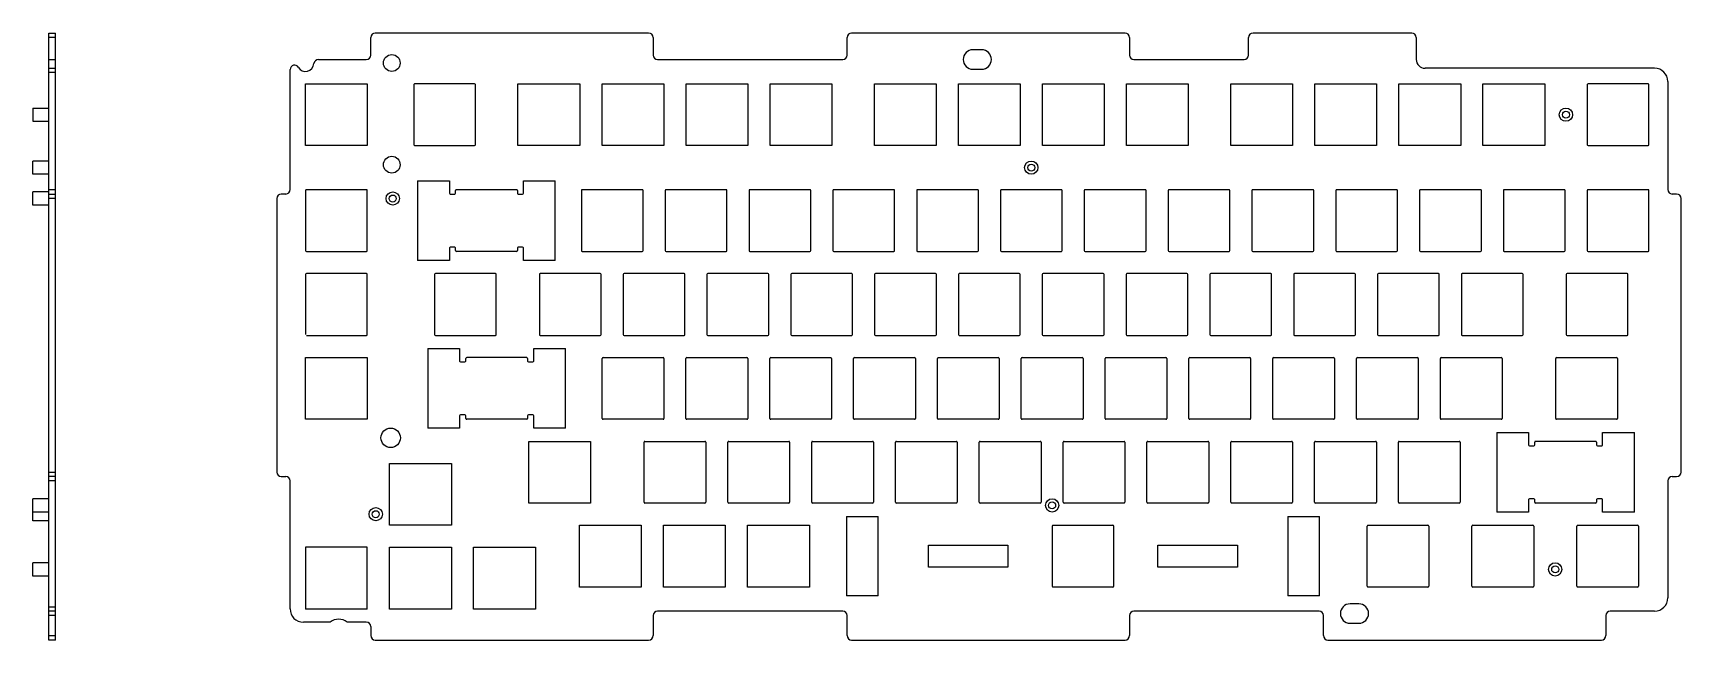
# Model space of a CAD drawing. Header units: millimetres. Extents: x -700 to 80, y 71 to 208.
# Drawn here: x -293.7 to 79.9, y 70.8 to 208.3 of the extents above; entities that cross this region are included whole.
import ezdxf

# ---------------------------------------------------------------- set-up
doc = ezdxf.new("R2010")
doc.units = ezdxf.units.MM
doc.header["$LTSCALE"] = 16.335
doc.layers.get('0').update_dxf_attribs({"linetype": 'CONTINUOUS'})

msp = doc.modelspace()

# ---------------------------------------------------------------- linework, layer by layer
at = {"color": 7, "linetype": 'Continuous'}
for p, q in [((-290.09, 70.76), (-290.09, 208.26)), ((-290.09, 208.26), (-288.59, 208.26)), ((-288.59, 207.26), (-290.09, 207.26)), ((-288.59, 70.76), (-288.59, 208.26)), ((-217.13, 203.26), (-217.13, 207.26)), ((-154.13, 208.26), (-216.13, 208.26)), ((-153.13, 207.26), (-153.13, 203.26)), ((-109.13, 203.26), (-109.13, 207.26)), ((-46.13, 208.26), (-108.13, 208.26)), ((-45.13, 207.26), (-45.13, 203.26)), ((-18.13, 203.26), (-18.13, 207.26)), ((18.87, 208.26), (-17.13, 208.26)), ((19.87, 207.26), (19.87, 202.28)), ((-290.09, 202.28), (-288.59, 202.28)), ((-229, 202.26), (-218.13, 202.26)), ((-152.13, 202.26), (-110.13, 202.26)), ((-78.63, 204.46), (-80.63, 204.46)), ((-44.13, 202.26), (-19.13, 202.26)), ((-290.09, 200.28), (-288.59, 200.28)), ((-288.59, 199.28), (-290.09, 199.28)), ((-235.4, 172.79), (-235.4, 200)), ((-80.63, 200.06), (-78.63, 200.06)), ((73.9, 200.28), (21.87, 200.28)), ((-231.9, 196.76), (-217.9, 196.76)), ((-231.9, 182.76), (-231.9, 196.76)), ((-217.9, 196.76), (-217.9, 182.76)), ((-207.37, 196.56), (-207.37, 182.96)), ((-193.57, 196.76), (-207.17, 196.76)), ((-193.37, 182.96), (-193.37, 196.56)), ((-183.75, 196.76), (-169.75, 196.76)), ((-183.75, 182.76), (-183.75, 196.76)), ((-169.75, 196.76), (-169.75, 182.76)), ((-164.7, 196.76), (-150.7, 196.76)), ((-164.7, 182.76), (-164.7, 196.76)), ((-150.7, 196.76), (-150.7, 182.76)), ((-145.65, 196.76), (-131.65, 196.76)), ((-145.65, 182.76), (-145.65, 196.76)), ((-131.65, 196.76), (-131.65, 182.76)), ((-126.6, 182.76), (-126.6, 196.76)), ((-126.6, 196.76), (-112.6, 196.76)), ((-112.6, 196.76), (-112.6, 182.76)), ((-102.96, 182.76), (-102.96, 196.76)), ((-102.96, 196.76), (-88.96, 196.76)), ((-88.96, 196.76), (-88.96, 182.76)), ((-83.91, 182.76), (-83.91, 196.76)), ((-83.91, 196.76), (-69.91, 196.76)), ((-69.91, 196.76), (-69.91, 182.76)), ((-64.86, 182.76), (-64.86, 196.76)), ((-64.86, 196.76), (-50.86, 196.76)), ((-50.86, 196.76), (-50.86, 182.76)), ((-45.81, 182.76), (-45.81, 196.76)), ((-45.81, 196.76), (-31.81, 196.76)), ((-31.81, 196.76), (-31.81, 182.76)), ((-22.15, 182.76), (-22.15, 196.76)), ((-22.15, 196.76), (-8.15, 196.76)), ((-8.15, 196.76), (-8.15, 182.76)), ((-3.1, 182.76), (-3.1, 196.76)), ((-3.1, 196.76), (10.9, 196.76)), ((10.9, 196.76), (10.9, 182.76)), ((15.95, 182.76), (15.95, 196.76)), ((15.95, 196.76), (29.95, 196.76)), ((29.95, 196.76), (29.95, 182.76)), ((35, 182.76), (35, 196.76)), ((35, 196.76), (49, 196.76)), ((49, 196.76), (49, 182.76)), ((58.63, 196.56), (58.63, 182.96)), ((72.43, 196.76), (58.83, 196.76)), ((72.63, 182.96), (72.63, 196.56)), ((76.9, 197.28), (76.9, 172.79)), ((-293.69, 191.26), (-293.69, 188.26)), ((-293.69, 191.26), (-290.09, 191.26)), ((-293.69, 188.26), (-290.09, 188.26)), ((-217.9, 182.76), (-231.9, 182.76)), ((-207.17, 182.76), (-193.57, 182.76)), ((-169.75, 182.76), (-183.75, 182.76)), ((-150.7, 182.76), (-164.7, 182.76)), ((-131.65, 182.76), (-145.65, 182.76)), ((-112.6, 182.76), (-126.6, 182.76)), ((-88.96, 182.76), (-102.96, 182.76)), ((-69.91, 182.76), (-83.91, 182.76)), ((-50.86, 182.76), (-64.86, 182.76)), ((-31.81, 182.76), (-45.81, 182.76)), ((-8.15, 182.76), (-22.15, 182.76)), ((10.9, 182.76), (-3.1, 182.76)), ((29.95, 182.76), (15.95, 182.76)), ((49, 182.76), (35, 182.76)), ((58.83, 182.76), (72.43, 182.76)), ((-293.69, 176.26), (-293.69, 179.26)), ((-290.09, 179.26), (-293.69, 179.26)), ((-290.09, 176.26), (-293.69, 176.26)), ((-293.69, 169.26), (-293.69, 172.26)), ((-290.09, 172.26), (-293.69, 172.26)), ((-290.09, 172.79), (-288.59, 172.79)), ((-231.9, 172.56), (-231.9, 158.96)), ((-218.1, 172.76), (-231.7, 172.76)), ((-217.9, 158.96), (-217.9, 172.56)), ((-206.49, 174.76), (-206.49, 156.76)), ((-206.49, 174.76), (-199.29, 174.76)), ((-199.29, 174.76), (-199.29, 171.96)), ((-197.89, 171.96), (-197.89, 172.56)), ((-184.09, 172.76), (-197.69, 172.76)), ((-183.89, 172.56), (-183.89, 171.96)), ((-182.49, 171.96), (-182.49, 174.76)), ((-182.49, 174.76), (-175.29, 174.76)), ((-175.29, 156.76), (-175.29, 174.76)), ((-169.37, 172.56), (-169.37, 158.96)), ((-155.57, 172.76), (-169.17, 172.76)), ((-155.37, 158.96), (-155.37, 172.56)), ((-150.37, 172.56), (-150.37, 158.96)), ((-136.57, 172.76), (-150.17, 172.76)), ((-136.37, 158.96), (-136.37, 172.56)), ((-131.37, 172.56), (-131.37, 158.96)), ((-117.57, 172.76), (-131.17, 172.76)), ((-117.37, 158.96), (-117.37, 172.56)), ((-112.37, 172.56), (-112.37, 158.96)), ((-98.57, 172.76), (-112.17, 172.76)), ((-98.37, 158.96), (-98.37, 172.56)), ((-93.37, 172.56), (-93.37, 158.96)), ((-79.57, 172.76), (-93.17, 172.76)), ((-79.37, 158.96), (-79.37, 172.56)), ((-74.37, 172.56), (-74.37, 158.96)), ((-60.57, 172.76), (-74.17, 172.76)), ((-60.37, 158.96), (-60.37, 172.56)), ((-55.37, 172.56), (-55.37, 158.96)), ((-41.57, 172.76), (-55.17, 172.76)), ((-41.37, 158.96), (-41.37, 172.56)), ((-36.37, 172.56), (-36.37, 158.96)), ((-22.57, 172.76), (-36.17, 172.76)), ((-22.37, 158.96), (-22.37, 172.56)), ((-17.37, 172.56), (-17.37, 158.96)), ((-3.57, 172.76), (-17.17, 172.76)), ((-3.37, 158.96), (-3.37, 172.56)), ((1.63, 172.56), (1.63, 158.96)), ((15.43, 172.76), (1.83, 172.76)), ((15.63, 158.96), (15.63, 172.56)), ((20.63, 172.56), (20.63, 158.96)), ((34.43, 172.76), (20.83, 172.76)), ((34.63, 158.96), (34.63, 172.56)), ((39.63, 172.56), (39.63, 158.96)), ((53.43, 172.76), (39.83, 172.76)), ((53.63, 158.96), (53.63, 172.56)), ((58.63, 172.56), (58.63, 158.96)), ((72.43, 172.76), (58.83, 172.76)), ((72.63, 158.96), (72.63, 172.56)), ((-290.09, 169.26), (-293.69, 169.26)), ((-290.09, 171.79), (-288.59, 171.79)), ((-288.59, 170.79), (-290.09, 170.79)), ((-238.4, 170.79), (-238.4, 108.79)), ((-236.4, 171.79), (-237.4, 171.79)), ((-199.09, 171.76), (-198.09, 171.76)), ((-183.69, 171.76), (-182.69, 171.76)), ((78.9, 171.79), (77.9, 171.79)), ((79.9, 108.79), (79.9, 170.79)), ((-231.7, 158.76), (-218.1, 158.76)), ((-199.29, 159.56), (-199.29, 156.76)), ((-198.09, 159.76), (-199.09, 159.76)), ((-197.89, 158.96), (-197.89, 159.56)), ((-184.09, 158.76), (-197.69, 158.76)), ((-183.89, 159.56), (-183.89, 158.96)), ((-182.69, 159.76), (-183.69, 159.76)), ((-182.49, 156.76), (-182.49, 159.56)), ((-169.17, 158.76), (-155.57, 158.76)), ((-150.17, 158.76), (-136.57, 158.76)), ((-131.17, 158.76), (-117.57, 158.76)), ((-112.17, 158.76), (-98.57, 158.76)), ((-93.17, 158.76), (-79.57, 158.76)), ((-74.17, 158.76), (-60.57, 158.76)), ((-55.17, 158.76), (-41.57, 158.76)), ((-36.17, 158.76), (-22.57, 158.76)), ((-17.17, 158.76), (-3.57, 158.76)), ((1.83, 158.76), (15.43, 158.76)), ((20.83, 158.76), (34.43, 158.76)), ((39.83, 158.76), (53.43, 158.76)), ((58.83, 158.76), (72.43, 158.76)), ((-231.9, 153.56), (-231.9, 139.96)), ((-218.1, 153.76), (-231.7, 153.76)), ((-217.9, 139.96), (-217.9, 153.56)), ((-199.29, 156.76), (-206.49, 156.76)), ((-202.66, 153.56), (-202.66, 139.96)), ((-188.86, 153.76), (-202.46, 153.76)), ((-188.66, 139.96), (-188.66, 153.56)), ((-175.29, 156.76), (-182.49, 156.76)), ((-178.9, 153.56), (-178.9, 139.96)), ((-165.1, 153.76), (-178.7, 153.76)), ((-164.9, 139.96), (-164.9, 153.56)), ((-159.9, 153.56), (-159.9, 139.96)), ((-146.1, 153.76), (-159.7, 153.76)), ((-145.9, 139.96), (-145.9, 153.56)), ((-140.9, 153.56), (-140.9, 139.96)), ((-127.1, 153.76), (-140.7, 153.76)), ((-126.9, 139.96), (-126.9, 153.56)), ((-121.9, 153.56), (-121.9, 139.96)), ((-108.1, 153.76), (-121.7, 153.76)), ((-107.9, 139.96), (-107.9, 153.56)), ((-102.9, 153.56), (-102.9, 139.96)), ((-89.1, 153.76), (-102.7, 153.76)), ((-88.9, 139.96), (-88.9, 153.56)), ((-83.9, 153.56), (-83.9, 139.96)), ((-70.1, 153.76), (-83.7, 153.76)), ((-69.9, 139.96), (-69.9, 153.56)), ((-64.9, 153.56), (-64.9, 139.96)), ((-51.1, 153.76), (-64.7, 153.76)), ((-50.9, 139.96), (-50.9, 153.56)), ((-45.9, 153.56), (-45.9, 139.96)), ((-32.1, 153.76), (-45.7, 153.76)), ((-31.9, 139.96), (-31.9, 153.56)), ((-26.9, 153.56), (-26.9, 139.96)), ((-13.1, 153.76), (-26.7, 153.76)), ((-12.9, 139.96), (-12.9, 153.56)), ((-7.9, 153.56), (-7.9, 139.96)), ((5.9, 153.76), (-7.7, 153.76)), ((6.1, 139.96), (6.1, 153.56)), ((11.1, 153.56), (11.1, 139.96)), ((24.9, 153.76), (11.3, 153.76)), ((25.1, 139.96), (25.1, 153.56)), ((30.1, 153.56), (30.1, 139.96)), ((43.9, 153.76), (30.3, 153.76)), ((44.1, 139.96), (44.1, 153.56)), ((53.87, 153.56), (53.87, 139.96)), ((67.67, 153.76), (54.07, 153.76)), ((67.87, 139.96), (67.87, 153.56)), ((-231.7, 139.76), (-218.1, 139.76)), ((-202.46, 139.76), (-188.86, 139.76)), ((-178.7, 139.76), (-165.1, 139.76)), ((-159.7, 139.76), (-146.1, 139.76)), ((-140.7, 139.76), (-127.1, 139.76)), ((-121.7, 139.76), (-108.1, 139.76)), ((-102.7, 139.76), (-89.1, 139.76)), ((-83.7, 139.76), (-70.1, 139.76)), ((-64.7, 139.76), (-51.1, 139.76)), ((-45.7, 139.76), (-32.1, 139.76)), ((-26.7, 139.76), (-13.1, 139.76)), ((-7.7, 139.76), (5.9, 139.76)), ((11.3, 139.76), (24.9, 139.76)), ((30.3, 139.76), (43.9, 139.76)), ((54.07, 139.76), (67.67, 139.76)), ((-231.9, 134.76), (-217.9, 134.76)), ((-231.9, 120.76), (-231.9, 134.76)), ((-217.9, 134.76), (-217.9, 120.76)), ((-204.17, 136.76), (-204.17, 118.76)), ((-204.17, 136.76), (-196.97, 136.76)), ((-196.97, 136.76), (-196.97, 133.96)), ((-195.57, 133.96), (-195.57, 134.56)), ((-181.77, 134.76), (-195.37, 134.76)), ((-181.57, 134.56), (-181.57, 133.96)), ((-180.17, 133.96), (-180.17, 136.76)), ((-180.17, 136.76), (-172.97, 136.76)), ((-172.97, 118.76), (-172.97, 136.76)), ((-164.66, 120.96), (-164.66, 134.56)), ((-164.46, 134.76), (-150.86, 134.76)), ((-150.66, 134.56), (-150.66, 120.96)), ((-145.66, 120.96), (-145.66, 134.56)), ((-145.46, 134.76), (-131.86, 134.76)), ((-131.66, 134.56), (-131.66, 120.96)), ((-126.66, 120.96), (-126.66, 134.56)), ((-126.46, 134.76), (-112.86, 134.76)), ((-112.66, 134.56), (-112.66, 120.96)), ((-107.66, 120.96), (-107.66, 134.56)), ((-107.46, 134.76), (-93.86, 134.76)), ((-93.66, 134.56), (-93.66, 120.96)), ((-88.66, 120.96), (-88.66, 134.56)), ((-88.46, 134.76), (-74.86, 134.76)), ((-74.66, 134.56), (-74.66, 120.96)), ((-69.66, 120.96), (-69.66, 134.56)), ((-69.46, 134.76), (-55.86, 134.76)), ((-55.66, 134.56), (-55.66, 120.96)), ((-50.66, 120.96), (-50.66, 134.56)), ((-50.46, 134.76), (-36.86, 134.76)), ((-36.66, 134.56), (-36.66, 120.96)), ((-31.66, 120.96), (-31.66, 134.56)), ((-31.46, 134.76), (-17.86, 134.76)), ((-17.66, 134.56), (-17.66, 120.96)), ((-12.66, 120.96), (-12.66, 134.56)), ((-12.46, 134.76), (1.14, 134.76)), ((1.34, 134.56), (1.34, 120.96)), ((6.34, 120.96), (6.34, 134.56)), ((6.54, 134.76), (20.14, 134.76)), ((20.34, 134.56), (20.34, 120.96)), ((25.34, 120.96), (25.34, 134.56)), ((25.54, 134.76), (39.14, 134.76)), ((39.34, 134.56), (39.34, 120.96)), ((51.48, 120.96), (51.48, 134.56)), ((51.68, 134.76), (65.28, 134.76)), ((65.48, 134.56), (65.48, 120.96)), ((-196.77, 133.76), (-195.77, 133.76)), ((-181.37, 133.76), (-180.37, 133.76)), ((-217.9, 120.76), (-231.9, 120.76)), ((-196.97, 121.56), (-196.97, 118.76)), ((-195.77, 121.76), (-196.77, 121.76)), ((-195.57, 120.96), (-195.57, 121.56)), ((-181.77, 120.76), (-195.37, 120.76)), ((-181.57, 121.56), (-181.57, 120.96)), ((-180.37, 121.76), (-181.37, 121.76)), ((-180.17, 118.76), (-180.17, 121.56)), ((-150.86, 120.76), (-164.46, 120.76)), ((-131.86, 120.76), (-145.46, 120.76)), ((-112.86, 120.76), (-126.46, 120.76)), ((-93.86, 120.76), (-107.46, 120.76)), ((-74.86, 120.76), (-88.46, 120.76)), ((-55.86, 120.76), (-69.46, 120.76)), ((-36.86, 120.76), (-50.46, 120.76)), ((-17.86, 120.76), (-31.46, 120.76)), ((1.14, 120.76), (-12.46, 120.76)), ((20.14, 120.76), (6.54, 120.76)), ((39.14, 120.76), (25.54, 120.76)), ((65.28, 120.76), (51.68, 120.76)), ((-196.97, 118.76), (-204.17, 118.76)), ((-172.97, 118.76), (-180.17, 118.76)), ((38.13, 117.76), (38.13, 99.76)), ((38.13, 117.76), (45.33, 117.76)), ((45.33, 117.76), (45.33, 114.96)), ((62.13, 114.96), (62.13, 117.76)), ((62.13, 117.76), (69.33, 117.76)), ((69.33, 99.76), (69.33, 117.76)), ((-181.32, 115.76), (-167.32, 115.76)), ((-181.32, 101.76), (-181.32, 115.76)), ((-167.32, 115.76), (-167.32, 101.76)), ((-155.17, 101.96), (-155.17, 115.56)), ((-154.97, 115.76), (-141.37, 115.76)), ((-141.17, 115.56), (-141.17, 101.96)), ((-136.17, 101.96), (-136.17, 115.56)), ((-135.97, 115.76), (-122.37, 115.76)), ((-122.17, 115.56), (-122.17, 101.96)), ((-117.17, 101.96), (-117.17, 115.56)), ((-116.97, 115.76), (-103.37, 115.76)), ((-103.17, 115.56), (-103.17, 101.96)), ((-98.17, 101.96), (-98.17, 115.56)), ((-97.97, 115.76), (-84.37, 115.76)), ((-84.17, 115.56), (-84.17, 101.96)), ((-79.17, 101.96), (-79.17, 115.56)), ((-78.97, 115.76), (-65.37, 115.76)), ((-65.17, 115.56), (-65.17, 101.96)), ((-60.17, 101.96), (-60.17, 115.56)), ((-59.97, 115.76), (-46.37, 115.76)), ((-46.17, 115.56), (-46.17, 101.96)), ((-41.17, 101.96), (-41.17, 115.56)), ((-40.97, 115.76), (-27.37, 115.76)), ((-27.17, 115.56), (-27.17, 101.96)), ((-22.17, 101.96), (-22.17, 115.56)), ((-21.97, 115.76), (-8.37, 115.76)), ((-8.17, 115.56), (-8.17, 101.96)), ((-3.17, 101.96), (-3.17, 115.56)), ((-2.97, 115.76), (10.63, 115.76)), ((10.83, 115.56), (10.83, 101.96)), ((15.83, 101.96), (15.83, 115.56)), ((16.03, 115.76), (29.63, 115.76)), ((29.83, 115.56), (29.83, 101.96)), ((45.53, 114.76), (46.53, 114.76)), ((46.73, 114.96), (46.73, 115.56)), ((60.53, 115.76), (46.93, 115.76)), ((60.73, 115.56), (60.73, 114.96)), ((60.93, 114.76), (61.93, 114.76)), ((-290.09, 108.79), (-288.59, 108.79)), ((-212.85, 110.76), (-198.85, 110.76)), ((-212.85, 96.76), (-212.85, 110.76)), ((-198.85, 110.76), (-198.85, 96.76)), ((-288.59, 107.79), (-290.09, 107.79)), ((-288.59, 106.79), (-290.09, 106.79)), ((-237.4, 107.79), (-236.4, 107.79)), ((-235.4, 77.79), (-235.4, 106.79)), ((76.9, 106.79), (76.9, 80.29)), ((77.9, 107.79), (78.9, 107.79)), ((-290.09, 102.76), (-293.69, 102.76)), ((-293.69, 97.76), (-293.69, 102.76)), ((-167.32, 101.76), (-181.32, 101.76)), ((-141.37, 101.76), (-154.97, 101.76)), ((-122.37, 101.76), (-135.97, 101.76)), ((-103.37, 101.76), (-116.97, 101.76)), ((-84.37, 101.76), (-97.97, 101.76)), ((-65.37, 101.76), (-78.97, 101.76)), ((-46.37, 101.76), (-59.97, 101.76)), ((-27.37, 101.76), (-40.97, 101.76)), ((-8.37, 101.76), (-21.97, 101.76)), ((10.63, 101.76), (-2.97, 101.76)), ((29.63, 101.76), (16.03, 101.76)), ((45.33, 102.56), (45.33, 99.76)), ((46.53, 102.76), (45.53, 102.76)), ((46.73, 101.96), (46.73, 102.56)), ((60.53, 101.76), (46.93, 101.76)), ((60.73, 102.56), (60.73, 101.96)), ((61.93, 102.76), (60.93, 102.76)), ((62.13, 99.76), (62.13, 102.56)), ((-290.09, 99.76), (-293.69, 99.76)), ((-290.09, 97.76), (-293.69, 97.76)), ((-109.27, 98.76), (-102.07, 98.76)), ((-109.27, 98.76), (-109.27, 80.76)), ((-102.07, 80.76), (-102.07, 98.76)), ((-9.27, 98.76), (-9.27, 80.76)), ((-9.27, 98.76), (-2.07, 98.76)), ((-2.07, 80.76), (-2.07, 98.76)), ((45.33, 99.76), (38.13, 99.76)), ((69.33, 99.76), (62.13, 99.76)), ((-198.85, 96.76), (-212.85, 96.76)), ((-169.8, 96.76), (-155.8, 96.76)), ((-169.8, 82.76), (-169.8, 96.76)), ((-155.8, 96.76), (-155.8, 82.76)), ((-150.75, 96.76), (-136.75, 96.76)), ((-150.75, 82.76), (-150.75, 96.76)), ((-136.75, 96.76), (-136.75, 82.76)), ((-131.7, 96.76), (-117.7, 96.76)), ((-131.7, 82.76), (-131.7, 96.76)), ((-117.7, 96.76), (-117.7, 82.76)), ((-62.67, 96.56), (-62.67, 82.96)), ((-62.47, 96.76), (-48.87, 96.76)), ((-48.67, 82.96), (-48.67, 96.56)), ((8.73, 82.96), (8.73, 96.56)), ((8.93, 96.76), (22.53, 96.76)), ((22.73, 96.56), (22.73, 82.96)), ((32.5, 82.96), (32.5, 96.56)), ((32.7, 96.76), (46.3, 96.76)), ((46.5, 96.56), (46.5, 82.96)), ((56.26, 82.96), (56.26, 96.56)), ((56.46, 96.76), (70.06, 96.76)), ((70.26, 96.56), (70.26, 82.96)), ((-217.9, 91.76), (-231.9, 91.76)), ((-231.9, 91.76), (-231.9, 77.76)), ((-217.9, 77.76), (-217.9, 91.76)), ((-212.85, 91.76), (-198.85, 91.76)), ((-212.85, 77.76), (-212.85, 91.76)), ((-198.85, 91.76), (-198.85, 77.76)), ((-193.8, 91.76), (-179.8, 91.76)), ((-193.8, 77.76), (-193.8, 91.76)), ((-179.8, 91.76), (-179.8, 77.76)), ((-90.67, 92.26), (-72.67, 92.26)), ((-90.67, 87.26), (-90.67, 92.26)), ((-72.67, 92.26), (-72.67, 87.26)), ((-38.67, 92.26), (-20.67, 92.26)), ((-38.67, 87.26), (-38.67, 92.26)), ((-20.67, 92.26), (-20.67, 87.26)), ((-290.09, 88.26), (-293.69, 88.26)), ((-293.69, 85.26), (-293.69, 88.26)), ((-72.67, 87.26), (-90.67, 87.26)), ((-20.67, 87.26), (-38.67, 87.26)), ((-290.09, 85.26), (-293.69, 85.26)), ((-155.8, 82.76), (-169.8, 82.76)), ((-136.75, 82.76), (-150.75, 82.76)), ((-117.7, 82.76), (-131.7, 82.76)), ((-48.87, 82.76), (-62.47, 82.76)), ((22.53, 82.76), (8.93, 82.76)), ((46.3, 82.76), (32.7, 82.76)), ((70.06, 82.76), (56.46, 82.76)), ((-102.07, 80.76), (-109.27, 80.76)), ((-2.07, 80.76), (-9.27, 80.76)), ((6.87, 78.96), (4.87, 78.96)), ((-290.09, 78.29), (-288.59, 78.29)), ((-288.59, 77.29), (-290.09, 77.29)), ((-288.59, 76.29), (-290.09, 76.29)), ((-226.29, 74.79), (-232.4, 74.79)), ((-217.9, 77.76), (-231.9, 77.76)), ((-218.13, 74.79), (-222.49, 74.79)), ((-198.85, 77.76), (-212.85, 77.76)), ((-179.8, 77.76), (-193.8, 77.76)), ((-153.13, 76.29), (-153.13, 71.76)), ((-110.13, 77.29), (-152.13, 77.29)), ((-109.13, 71.76), (-109.13, 76.29)), ((-45.13, 76.29), (-45.13, 71.76)), ((-2.13, 77.29), (-44.13, 77.29)), ((-1.13, 71.76), (-1.13, 76.29)), ((62.87, 76.29), (62.87, 71.76)), ((73.9, 77.29), (63.87, 77.29)), ((-290.09, 71.76), (-288.59, 71.76)), ((-217.13, 73.79), (-217.13, 71.76)), ((4.87, 74.56), (6.87, 74.56)), ((-288.59, 70.76), (-290.09, 70.76)), ((-216.13, 70.76), (-154.13, 70.76)), ((-108.13, 70.76), (-46.13, 70.76)), ((-0.13, 70.76), (61.87, 70.76))]:
    msp.add_line(p, q, dxfattribs=at)
for centre, radius in [((-212.36, 201.46), 1.9), ((53.81, 189.76), 1.5), ((53.81, 189.76), 0.8), ((-212.36, 178.43), 1.9), ((-67.39, 177.76), 1.5), ((-67.39, 177.76), 0.8), ((-212.14, 170.76), 1.5), ((-212.14, 170.76), 0.8), ((-212.6, 116.56), 2.2), ((-62.67, 101.26), 1.5), ((-62.67, 101.26), 0.8), ((-215.99, 99.26), 1.5), ((-215.99, 99.26), 0.8), ((51.38, 86.76), 1.5), ((51.38, 86.76), 0.8)]:
    msp.add_circle(centre, radius, dxfattribs=at)
for centre, radius, start, end in [((-216.13, 207.26), 1, 90, 180), ((-154.13, 207.26), 1, 0, 90), ((-108.13, 207.26), 1, 90, 180), ((-46.13, 207.26), 1, 0, 90), ((-17.13, 207.26), 1, 90, 180), ((18.87, 207.26), 1, 0, 90), ((-229, 201.26), 1, 90, 176.0454), ((-218.13, 203.26), 1, 270, 0), ((-152.13, 203.26), 1, 180, 270), ((-110.13, 203.26), 1, 270, 0), ((-80.63, 202.26), 2.2, 90, 270), ((-78.63, 202.26), 2.2, 270, 90), ((-44.13, 203.26), 1, 180, 270), ((-19.13, 203.26), 1, 270, 0), ((21.87, 202.28), 2, 180, 270), ((-234.4, 200), 1, 30.4001, 180), ((-231.9, 201.46), 1.9, 210.4001, 356.0454), ((73.9, 197.28), 3, 0, 90), ((-207.17, 196.56), 0.2, 90, 180), ((-193.57, 196.56), 0.2, 0, 90), ((58.83, 196.56), 0.2, 90, 180), ((72.43, 196.56), 0.2, 360, 90), ((-207.17, 182.96), 0.2, 180, 270), ((-193.57, 182.96), 0.2, 270, 0), ((58.83, 182.96), 0.2, 180, 270), ((72.43, 182.96), 0.2, 270, 0), ((-236.4, 172.79), 1, 270, 0), ((-231.7, 172.56), 0.2, 90, 180), ((-218.1, 172.56), 0.2, 0, 90), ((-199.09, 171.96), 0.2, 180, 270), ((-198.09, 171.96), 0.2, 270, 0), ((-197.69, 172.56), 0.2, 90, 180), ((-184.09, 172.56), 0.2, 0, 90), ((-183.69, 171.96), 0.2, 180, 270), ((-182.69, 171.96), 0.2, 270, 0), ((-169.17, 172.56), 0.2, 90, 180), ((-155.57, 172.56), 0.2, 360, 90), ((-150.17, 172.56), 0.2, 90, 180), ((-136.57, 172.56), 0.2, 0, 90), ((-131.17, 172.56), 0.2, 90, 180), ((-117.57, 172.56), 0.2, 0, 90), ((-112.17, 172.56), 0.2, 90, 180), ((-98.57, 172.56), 0.2, 360, 90), ((-93.17, 172.56), 0.2, 90, 180), ((-79.57, 172.56), 0.2, 0, 90), ((-74.17, 172.56), 0.2, 90, 180), ((-60.57, 172.56), 0.2, 360, 90), ((-55.17, 172.56), 0.2, 90, 180), ((-41.57, 172.56), 0.2, 360, 90), ((-36.17, 172.56), 0.2, 90, 180), ((-22.57, 172.56), 0.2, 360, 90), ((-17.17, 172.56), 0.2, 90, 180), ((-3.57, 172.56), 0.2, 360, 90), ((1.83, 172.56), 0.2, 90, 180), ((15.43, 172.56), 0.2, 360, 90), ((20.83, 172.56), 0.2, 90, 180), ((34.43, 172.56), 0.2, 0, 90), ((39.83, 172.56), 0.2, 90, 180), ((53.43, 172.56), 0.2, 360, 90), ((58.83, 172.56), 0.2, 90, 180), ((72.43, 172.56), 0.2, 360, 90), ((77.9, 172.79), 1, 180, 270), ((-237.4, 170.79), 1, 90, 180), ((78.9, 170.79), 1, 0, 90), ((-231.7, 158.96), 0.2, 180, 270), ((-218.1, 158.96), 0.2, 270, 0), ((-199.09, 159.56), 0.2, 90, 180), ((-198.09, 159.56), 0.2, 0, 90), ((-197.69, 158.96), 0.2, 180, 270), ((-184.09, 158.96), 0.2, 270, 0), ((-183.69, 159.56), 0.2, 90, 180), ((-182.69, 159.56), 0.2, 360, 90), ((-169.17, 158.96), 0.2, 180, 270), ((-155.57, 158.96), 0.2, 270, 0), ((-150.17, 158.96), 0.2, 180, 270), ((-136.57, 158.96), 0.2, 270, 0), ((-131.17, 158.96), 0.2, 180, 270), ((-117.57, 158.96), 0.2, 270, 0), ((-112.17, 158.96), 0.2, 180, 270), ((-98.57, 158.96), 0.2, 270, 0), ((-93.17, 158.96), 0.2, 180, 270), ((-79.57, 158.96), 0.2, 270, 0), ((-74.17, 158.96), 0.2, 180, 270), ((-60.57, 158.96), 0.2, 270, 0), ((-55.17, 158.96), 0.2, 180, 270), ((-41.57, 158.96), 0.2, 270, 0), ((-36.17, 158.96), 0.2, 180, 270), ((-22.57, 158.96), 0.2, 270, 0), ((-17.17, 158.96), 0.2, 180, 270), ((-3.57, 158.96), 0.2, 270, 0), ((1.83, 158.96), 0.2, 180, 270), ((15.43, 158.96), 0.2, 270, 0), ((20.83, 158.96), 0.2, 180, 270), ((34.43, 158.96), 0.2, 270, 360), ((39.83, 158.96), 0.2, 180, 270), ((53.43, 158.96), 0.2, 270, 0), ((58.83, 158.96), 0.2, 180, 270), ((72.43, 158.96), 0.2, 270, 0), ((-231.7, 153.56), 0.2, 90, 180), ((-218.1, 153.56), 0.2, 0, 90), ((-202.46, 153.56), 0.2, 90, 180), ((-188.86, 153.56), 0.2, 0, 90), ((-178.7, 153.56), 0.2, 90, 180), ((-165.1, 153.56), 0.2, 360, 90), ((-159.7, 153.56), 0.2, 90, 180), ((-146.1, 153.56), 0.2, 360, 90), ((-140.7, 153.56), 0.2, 90, 180), ((-127.1, 153.56), 0.2, 0, 90), ((-121.7, 153.56), 0.2, 90, 180), ((-108.1, 153.56), 0.2, 360, 90), ((-102.7, 153.56), 0.2, 90, 180), ((-89.1, 153.56), 0.2, 0, 90), ((-83.7, 153.56), 0.2, 90, 180), ((-70.1, 153.56), 0.2, 360, 90), ((-64.7, 153.56), 0.2, 90, 180), ((-51.1, 153.56), 0.2, 360, 90), ((-45.7, 153.56), 0.2, 90, 180), ((-32.1, 153.56), 0.2, 360, 90), ((-26.7, 153.56), 0.2, 90, 180), ((-13.1, 153.56), 0.2, 360, 90), ((-7.7, 153.56), 0.2, 90, 180), ((5.9, 153.56), 0.2, 360, 90), ((11.3, 153.56), 0.2, 90, 180), ((24.9, 153.56), 0.2, 360, 90), ((30.3, 153.56), 0.2, 90, 180), ((43.9, 153.56), 0.2, 360, 90), ((54.07, 153.56), 0.2, 90, 180), ((67.67, 153.56), 0.2, 360, 90), ((-218.1, 139.96), 0.2, 270, 0), ((-202.46, 139.96), 0.2, 180, 270), ((-188.86, 139.96), 0.2, 270, 0), ((-178.7, 139.96), 0.2, 180, 270), ((-165.1, 139.96), 0.2, 270, 0), ((-159.7, 139.96), 0.2, 180, 270), ((-146.1, 139.96), 0.2, 270, 0), ((-140.7, 139.96), 0.2, 180, 270), ((-127.1, 139.96), 0.2, 270, 0), ((-121.7, 139.96), 0.2, 180, 270), ((-108.1, 139.96), 0.2, 270, 0), ((-102.7, 139.96), 0.2, 180, 270), ((-89.1, 139.96), 0.2, 270, 0), ((-83.7, 139.96), 0.2, 180, 270), ((-70.1, 139.96), 0.2, 270, 0), ((-64.7, 139.96), 0.2, 180, 270), ((-51.1, 139.96), 0.2, 270, 0), ((-45.7, 139.96), 0.2, 180, 270), ((-32.1, 139.96), 0.2, 270, 0), ((-26.7, 139.96), 0.2, 180, 270), ((-13.1, 139.96), 0.2, 270, 0), ((-7.7, 139.96), 0.2, 180, 270), ((5.9, 139.96), 0.2, 270, 0), ((11.3, 139.96), 0.2, 180, 270), ((24.9, 139.96), 0.2, 270, 0), ((30.3, 139.96), 0.2, 180, 270), ((43.9, 139.96), 0.2, 270, 0), ((54.07, 139.96), 0.2, 180, 270), ((67.67, 139.96), 0.2, 270, 0), ((-195.37, 134.56), 0.2, 90, 180), ((-181.77, 134.56), 0.2, 0, 90), ((-164.46, 134.56), 0.2, 90, 180), ((-150.86, 134.56), 0.2, 360, 90), ((-145.46, 134.56), 0.2, 90, 180), ((-131.86, 134.56), 0.2, 0, 90), ((-126.46, 134.56), 0.2, 90, 180), ((-112.86, 134.56), 0.2, 360, 90), ((-107.46, 134.56), 0.2, 90, 180), ((-93.86, 134.56), 0.2, 0, 90), ((-88.46, 134.56), 0.2, 90, 180), ((-74.86, 134.56), 0.2, 360, 90), ((-69.46, 134.56), 0.2, 90, 180), ((-55.86, 134.56), 0.2, 360, 90), ((-50.46, 134.56), 0.2, 90, 180), ((-36.86, 134.56), 0.2, 360, 90), ((-31.46, 134.56), 0.2, 90, 180), ((-17.86, 134.56), 0.2, 360, 90), ((-12.46, 134.56), 0.2, 90, 180), ((1.14, 134.56), 0.2, 360, 90), ((6.54, 134.56), 0.2, 90, 180), ((20.14, 134.56), 0.2, 360, 90), ((25.54, 134.56), 0.2, 90, 180), ((39.14, 134.56), 0.2, 360, 90), ((51.68, 134.56), 0.2, 90, 180), ((65.28, 134.56), 0.2, 360, 90), ((-196.77, 133.96), 0.2, 180, 270), ((-195.77, 133.96), 0.2, 270, 0), ((-181.37, 133.96), 0.2, 180, 270), ((-180.37, 133.96), 0.2, 270, 0), ((-196.77, 121.56), 0.2, 90, 180), ((-195.77, 121.56), 0.2, 0, 90), ((-195.37, 120.96), 0.2, 180, 270), ((-181.77, 120.96), 0.2, 270, 0), ((-181.37, 121.56), 0.2, 90, 180), ((-180.37, 121.56), 0.2, 360, 90), ((-164.46, 120.96), 0.2, 180, 270), ((-150.86, 120.96), 0.2, 270, 0), ((-145.46, 120.96), 0.2, 180, 270), ((-131.86, 120.96), 0.2, 270, 0), ((-126.46, 120.96), 0.2, 180, 270), ((-112.86, 120.96), 0.2, 270, 0), ((-107.46, 120.96), 0.2, 180, 270), ((-93.86, 120.96), 0.2, 270, 0), ((-88.46, 120.96), 0.2, 180, 270), ((-74.86, 120.96), 0.2, 270, 0), ((-69.46, 120.96), 0.2, 180, 270), ((-55.86, 120.96), 0.2, 270, 0), ((-50.46, 120.96), 0.2, 180, 270), ((-36.86, 120.96), 0.2, 270, 0), ((-31.46, 120.96), 0.2, 180, 270), ((-17.86, 120.96), 0.2, 270, 0), ((-12.46, 120.96), 0.2, 180, 270), ((1.14, 120.96), 0.2, 270, 0), ((6.54, 120.96), 0.2, 180, 270), ((20.14, 120.96), 0.2, 270, 0), ((25.54, 120.96), 0.2, 180, 270), ((39.14, 120.96), 0.2, 270, 0), ((51.68, 120.96), 0.2, 180, 270), ((65.28, 120.96), 0.2, 270, 0), ((-154.97, 115.56), 0.2, 90, 180), ((-141.37, 115.56), 0.2, 0, 90), ((-135.97, 115.56), 0.2, 90, 180), ((-122.37, 115.56), 0.2, 360, 90), ((-116.97, 115.56), 0.2, 90, 180), ((-103.37, 115.56), 0.2, 0, 90), ((-97.97, 115.56), 0.2, 90, 180), ((-84.37, 115.56), 0.2, 360, 90), ((-78.97, 115.56), 0.2, 90, 180), ((-65.37, 115.56), 0.2, 360, 90), ((-59.97, 115.56), 0.2, 90, 180), ((-46.37, 115.56), 0.2, 360, 90), ((-40.97, 115.56), 0.2, 90, 180), ((-27.37, 115.56), 0.2, 360, 90), ((-21.97, 115.56), 0.2, 90, 180), ((-8.37, 115.56), 0.2, 0, 90), ((-2.97, 115.56), 0.2, 90, 180), ((10.63, 115.56), 0.2, 360, 90), ((16.03, 115.56), 0.2, 90, 180), ((29.63, 115.56), 0.2, 360, 90), ((45.53, 114.96), 0.2, 180, 270), ((46.53, 114.96), 0.2, 270, 0), ((46.93, 115.56), 0.2, 90, 180), ((60.53, 115.56), 0.2, 0, 90), ((60.93, 114.96), 0.2, 180, 270), ((61.93, 114.96), 0.2, 270, 0), ((-237.4, 108.79), 1, 180, 270), ((78.9, 108.79), 1, 270, 0), ((-236.4, 106.79), 1, 0, 90), ((77.9, 106.79), 1, 90, 180), ((-154.97, 101.96), 0.2, 180, 270), ((-141.37, 101.96), 0.2, 270, 0), ((-135.97, 101.96), 0.2, 180, 270), ((-122.37, 101.96), 0.2, 270, 0), ((-116.97, 101.96), 0.2, 180, 270), ((-103.37, 101.96), 0.2, 270, 0), ((-97.97, 101.96), 0.2, 180, 270), ((-84.37, 101.96), 0.2, 270, 0), ((-78.97, 101.96), 0.2, 180, 270), ((-65.37, 101.96), 0.2, 270, 0), ((-59.97, 101.96), 0.2, 180, 270), ((-46.37, 101.96), 0.2, 270, 0), ((-40.97, 101.96), 0.2, 180, 270), ((-27.37, 101.96), 0.2, 270, 0), ((-21.97, 101.96), 0.2, 180, 270), ((-8.37, 101.96), 0.2, 270, 360), ((-2.97, 101.96), 0.2, 180, 270), ((10.63, 101.96), 0.2, 270, 0), ((16.03, 101.96), 0.2, 180, 270), ((29.63, 101.96), 0.2, 270, 0), ((45.53, 102.56), 0.2, 90, 180), ((46.53, 102.56), 0.2, 0, 90), ((46.93, 101.96), 0.2, 180, 270), ((60.53, 101.96), 0.2, 270, 0), ((60.93, 102.56), 0.2, 90, 180), ((61.93, 102.56), 0.2, 360, 90), ((-62.47, 96.56), 0.2, 90, 180), ((-48.87, 96.56), 0.2, 360, 90), ((8.93, 96.56), 0.2, 90, 180), ((22.53, 96.56), 0.2, 0, 90), ((32.7, 96.56), 0.2, 90, 180), ((46.3, 96.56), 0.2, 360, 90), ((56.46, 96.56), 0.2, 90, 180), ((70.06, 96.56), 0.2, 0, 90), ((-62.47, 82.96), 0.2, 180, 270), ((-48.87, 82.96), 0.2, 270, 0), ((8.93, 82.96), 0.2, 180, 270), ((22.53, 82.96), 0.2, 270, 360), ((32.7, 82.96), 0.2, 180, 270), ((46.3, 82.96), 0.2, 270, 0), ((56.46, 82.96), 0.2, 180, 270), ((70.06, 82.96), 0.2, 270, 360), ((4.87, 76.76), 2.2, 90, 270), ((6.87, 76.76), 2.2, 270, 90), ((73.9, 80.29), 3, 270, 0), ((-232.4, 77.79), 3, 180, 270), ((-224.39, 72.47), 3, 50.7198, 129.2802), ((-218.13, 73.79), 1, 0, 90), ((-152.13, 76.29), 1, 90, 180), ((-110.13, 76.29), 1, 0, 90), ((-44.13, 76.29), 1, 90, 180), ((-2.13, 76.29), 1, 0, 90), ((63.87, 76.29), 1, 90, 180), ((-216.13, 71.76), 1, 180, 270), ((-154.13, 71.76), 1, 270, 0), ((-108.13, 71.76), 1, 180, 270), ((-46.13, 71.76), 1, 270, 0), ((-0.13, 71.76), 1, 180, 270), ((61.87, 71.76), 1, 270, 0)]:
    msp.add_arc(centre, radius, start, end, dxfattribs=at)

doc.saveas('drawing.dxf')
